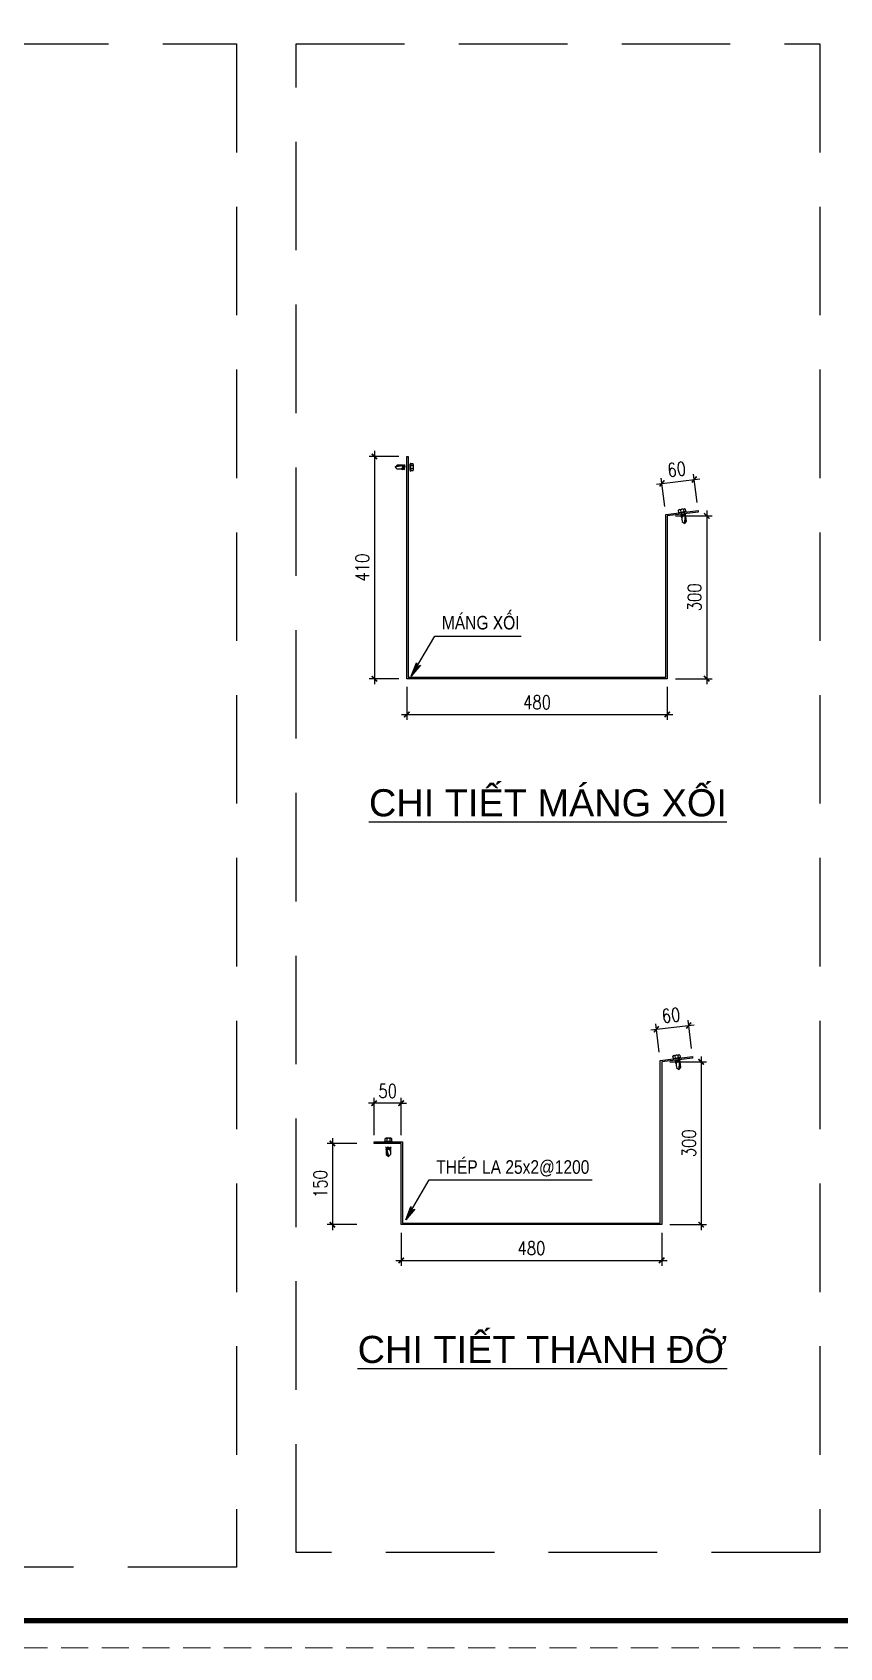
# Model space of a CAD drawing. Header units: inches. Extents: x 651127 to 1529722, y 768575 to 1021311.
# Drawn here: x 1020823 to 1035701, y 768575 to 798345 of the extents above; entities that cross this region are included whole.
import ezdxf
from ezdxf.enums import TextEntityAlignment as Align

# ---------------------------------------------------------------- set-up
doc = ezdxf.new("R2010")
doc.units = ezdxf.units.IN
doc.header["$LTSCALE"] = 1000
doc.header["$MEASUREMENT"] = 0
doc.linetypes.add('CENTER2', pattern=[1.125, 0.75, -0.125, 0.125, -0.125])
doc.linetypes.add('HIDDEN', pattern=[0.375, 0.25, -0.125])
doc.layers.get('DEFPOINTS').update_dxf_attribs({"color": 8, "lineweight": 9})
for name, color, linetype in [('DWGshare.com_1', 7, 'Continuous'), ('DWGshare.com_10', 7, 'Continuous'), ('DWGshare.com_11', 143, 'Continuous'), ('DWGshare.com_15', 1, 'Continuous'), ('DWGshare.com_19', 136, 'Continuous'), ('DWGshare.com_2', 147, 'Continuous'), ('DWGshare.com_35', 9, 'Continuous')]:
    doc.layers.add(name, color=color, linetype=linetype)
doc.styles.add('DWGshare.com_1', font='VHELVCN.TTF')
doc.styles.add('DWGshare.com_4', font='romans.shx', dxfattribs={"width": 0.8})
doc.styles.add('DWGshare.com_6', font='VHELVEN.TTF')
doc.dimstyles.new('DWGshare.com_4', dxfattribs={"dimscale": 100, "dimtxt": 2.5, "dimasz": 2, "dimexe": 1, "dimexo": 1.5, "dimgap": 1, "dimtad": 1, "dimdec": 0, "dimlfac": 0.5, "dimzin": 0, "dimdsep": 46, "dimtxsty": 'DWGshare.com_4', "dimblk": 'DWGshare.com_6', "dimcen": 1.5, "dimdle": 1, "dimclrd": 256, "dimclre": 256, "dimclrt": 7, "dimadec": 0, "dimazin": 0, "dimtfac": 1, "dimtdec": 0, "dimtix": 1, "dimtmove": 2, "dimatfit": 3, "dimldrblk": 'DWGshare.com_6', "dimfxl": 1, "dimtolj": 1, "dimtzin": 0, "dimarcsym": 0})
doc.dimstyles.new('DWGshare.com_6', dxfattribs={"dimscale": 100, "dimtxt": 2.5, "dimasz": 1, "dimexe": 1, "dimexo": 1.5, "dimgap": 1, "dimtad": 1, "dimdec": 0, "dimlfac": 0.1, "dimzin": 0, "dimdsep": 46, "dimtxsty": 'DWGshare.com_4', "dimblk": 'DWGshare.com_1', "dimcen": 1.5, "dimdle": 1, "dimclrd": 256, "dimclre": 256, "dimclrt": 7, "dimadec": 0, "dimazin": 0, "dimtfac": 1, "dimtdec": 0, "dimtix": 1, "dimtmove": 2, "dimatfit": 3, "dimfxl": 1, "dimtolj": 1, "dimtzin": 0, "dimarcsym": 0})

# ---------------------------------------------------------------- blocks, each defined once
blk = doc.blocks.new('DWGshare.com_1')
at = {"color": 0, "linetype": 'ByBlock', "const_width": 0.3}
blk.add_lwpolyline([(-0.5, -0.5), (0.5, 0.5)], dxfattribs=at)
blk = doc.blocks.new('*D864')
at = {"layer": 'DEFPOINTS', "color": 0, "ltscale": 100, "transparency": 16777216}
for p in [(1027724, 786433), (1032524, 786433), (1032524, 785774)]:
    blk.add_point(p, dxfattribs=at)
at = {"layer": 'DWGshare.com_19', "lineweight": -2, "ltscale": 100, "transparency": 16777216}
for p, q in [((1027724, 786283), (1027724, 785674)), ((1032524, 786283), (1032524, 785674)), ((1027624, 785774), (1032624, 785774))]:
    blk.add_line(p, q, dxfattribs=at)
at = {"layer": 'DWGshare.com_19', "lineweight": -2, "ltscale": 100, "transparency": 16777216, "xscale": 100, "yscale": 100, "zscale": 100, "rotation": 180}
blk.add_blockref('DWGshare.com_1', (1027724, 785774), dxfattribs=at)
at = {"layer": 'DWGshare.com_19', "lineweight": -2, "ltscale": 100, "transparency": 16777216, "xscale": 100, "yscale": 100, "zscale": 100}
blk.add_blockref('DWGshare.com_1', (1032524, 785774), dxfattribs=at)
at = {"layer": 'DWGshare.com_19', "color": 7, "ltscale": 100, "transparency": 16777216, "insert": (1030124, 785999), "char_height": 250, "attachment_point": 5, "style": 'DWGshare.com_4'}
blk.add_mtext('\\A1;480', dxfattribs=at)
blk = doc.blocks.new('*D865')
at = {"layer": 'DEFPOINTS', "color": 0, "ltscale": 100, "transparency": 16777216}
for p in [(1032524, 789433), (1032524, 786433), (1033251, 786433)]:
    blk.add_point(p, dxfattribs=at)
at = {"layer": 'DWGshare.com_19', "lineweight": -2, "ltscale": 100, "transparency": 16777216}
for p, q in [((1033251, 789533), (1033251, 786333)), ((1032674, 789433), (1033351, 789433)), ((1032674, 786433), (1033351, 786433))]:
    blk.add_line(p, q, dxfattribs=at)
at = {"layer": 'DWGshare.com_19', "lineweight": -2, "ltscale": 100, "transparency": 16777216, "xscale": 100, "yscale": 100, "zscale": 100}
for p, rotation in [((1033251, 789433), 90), ((1033251, 786433), 270)]:
    blk.add_blockref('DWGshare.com_1', p, dxfattribs=dict(at, rotation=rotation))
at = {"layer": 'DWGshare.com_19', "color": 7, "ltscale": 100, "transparency": 16777216, "insert": (1033026, 787933), "char_height": 250, "attachment_point": 5, "rotation": 90, "style": 'DWGshare.com_4'}
blk.add_mtext('\\A1;300', dxfattribs=at)
blk = doc.blocks.new('*D866')
at = {"layer": 'DEFPOINTS', "color": 0, "ltscale": 100, "transparency": 16777216}
for p in [(1033021, 790104), (1033090, 789531), (1032494, 789459)]:
    blk.add_point(p, dxfattribs=at)
at = {"layer": 'DWGshare.com_19', "lineweight": -2, "ltscale": 100, "transparency": 16777216}
for p, q in [((1032326, 790020), (1033121, 790115)), ((1032477, 789608), (1032414, 790131)), ((1033072, 789680), (1033010, 790203))]:
    blk.add_line(p, q, dxfattribs=at)
at = {"layer": 'DWGshare.com_19', "lineweight": -2, "ltscale": 100, "transparency": 16777216, "xscale": 100, "yscale": 100, "zscale": 100}
for p, rotation in [((1032426, 790032), 186.8427734126371), ((1033021, 790104), 6.842773412637116)]:
    blk.add_blockref('DWGshare.com_1', p, dxfattribs=dict(at, rotation=rotation))
at = {"layer": 'DWGshare.com_19', "color": 7, "ltscale": 100, "transparency": 16777216, "insert": (1032697, 790291), "char_height": 250, "attachment_point": 5, "rotation": 6.8428, "style": 'DWGshare.com_4'}
blk.add_mtext('\\A1;60', dxfattribs=at)
blk = doc.blocks.new('*D867')
at = {"layer": 'DEFPOINTS', "color": 0, "ltscale": 100, "transparency": 16777216}
for p in [(1027724, 790529), (1027128, 786433), (1027724, 786433)]:
    blk.add_point(p, dxfattribs=at)
at = {"layer": 'DWGshare.com_19', "lineweight": -2, "ltscale": 100, "transparency": 16777216}
for p, q in [((1027574, 790529), (1027028, 790529)), ((1027128, 790629), (1027128, 786333)), ((1027574, 786433), (1027028, 786433))]:
    blk.add_line(p, q, dxfattribs=at)
at = {"layer": 'DWGshare.com_19', "lineweight": -2, "ltscale": 100, "transparency": 16777216, "xscale": 100, "yscale": 100, "zscale": 100}
for p, rotation in [((1027128, 790529), 90), ((1027128, 786433), 270)]:
    blk.add_blockref('DWGshare.com_1', p, dxfattribs=dict(at, rotation=rotation))
at = {"layer": 'DWGshare.com_19', "color": 7, "ltscale": 100, "transparency": 16777216, "insert": (1026903, 788481), "char_height": 250, "attachment_point": 5, "rotation": 90, "style": 'DWGshare.com_4'}
blk.add_mtext('\\A1;410', dxfattribs=at)
blk = doc.blocks.new('*D868')
at = {"layer": 'DEFPOINTS', "color": 0, "ltscale": 100, "transparency": 16777216}
for p in [(1026951, 777868), (1026354, 776371), (1026951, 776371)]:
    blk.add_point(p, dxfattribs=at)
at = {"layer": 'DWGshare.com_19', "lineweight": -2, "ltscale": 100, "transparency": 16777216}
for p, q in [((1026354, 777968), (1026354, 776271)), ((1026801, 777868), (1026254, 777868)), ((1026801, 776371), (1026254, 776371))]:
    blk.add_line(p, q, dxfattribs=at)
at = {"layer": 'DWGshare.com_19', "lineweight": -2, "ltscale": 100, "transparency": 16777216, "xscale": 100, "yscale": 100, "zscale": 100}
for p, rotation in [((1026354, 777868), 90), ((1026354, 776371), 270)]:
    blk.add_blockref('DWGshare.com_1', p, dxfattribs=dict(at, rotation=rotation))
at = {"layer": 'DWGshare.com_19', "color": 7, "ltscale": 100, "transparency": 16777216, "insert": (1026129, 777119), "char_height": 250, "attachment_point": 5, "rotation": 90, "style": 'DWGshare.com_4'}
blk.add_mtext('\\A1;150', dxfattribs=at)
blk = doc.blocks.new('*D869')
at = {"layer": 'DEFPOINTS', "color": 0, "ltscale": 100, "transparency": 16777216}
for p in [(1032918, 780042), (1032391, 779398), (1032987, 779469)]:
    blk.add_point(p, dxfattribs=at)
at = {"layer": 'DWGshare.com_19', "lineweight": -2, "ltscale": 100, "transparency": 16777216}
for p, q in [((1032223, 779959), (1033017, 780054)), ((1032373, 779547), (1032311, 780070)), ((1032969, 779618), (1032906, 780141))]:
    blk.add_line(p, q, dxfattribs=at)
at = {"layer": 'DWGshare.com_19', "lineweight": -2, "ltscale": 100, "transparency": 16777216, "xscale": 100, "yscale": 100, "zscale": 100}
for p, rotation in [((1032322, 779971), 186.8427734126371), ((1032918, 780042), 6.842773412637116)]:
    blk.add_blockref('DWGshare.com_1', p, dxfattribs=dict(at, rotation=rotation))
at = {"layer": 'DWGshare.com_19', "color": 7, "ltscale": 100, "transparency": 16777216, "insert": (1032593, 780230), "char_height": 250, "attachment_point": 5, "rotation": 6.8428, "style": 'DWGshare.com_4'}
blk.add_mtext('\\A1;60', dxfattribs=at)
blk = doc.blocks.new('*D870')
at = {"layer": 'DEFPOINTS', "color": 0, "ltscale": 100, "transparency": 16777216}
for p in [(1032421, 779371), (1032421, 776371), (1033148, 776371)]:
    blk.add_point(p, dxfattribs=at)
at = {"layer": 'DWGshare.com_19', "lineweight": -2, "ltscale": 100, "transparency": 16777216}
for p, q in [((1033148, 779471), (1033148, 776271)), ((1032571, 779371), (1033248, 779371)), ((1032571, 776371), (1033248, 776371))]:
    blk.add_line(p, q, dxfattribs=at)
at = {"layer": 'DWGshare.com_19', "lineweight": -2, "ltscale": 100, "transparency": 16777216, "xscale": 100, "yscale": 100, "zscale": 100}
for p, rotation in [((1033148, 779371), 90), ((1033148, 776371), 270)]:
    blk.add_blockref('DWGshare.com_1', p, dxfattribs=dict(at, rotation=rotation))
at = {"layer": 'DWGshare.com_19', "color": 7, "ltscale": 100, "transparency": 16777216, "insert": (1032923, 777871), "char_height": 250, "attachment_point": 5, "rotation": 90, "style": 'DWGshare.com_4'}
blk.add_mtext('\\A1;300', dxfattribs=at)
blk = doc.blocks.new('*D871')
at = {"layer": 'DEFPOINTS', "color": 0, "ltscale": 100, "transparency": 16777216}
for p in [(1027621, 776371), (1032421, 776371), (1032421, 775713)]:
    blk.add_point(p, dxfattribs=at)
at = {"layer": 'DWGshare.com_19', "lineweight": -2, "ltscale": 100, "transparency": 16777216}
for p, q in [((1027621, 776221), (1027621, 775613)), ((1032421, 776221), (1032421, 775613)), ((1027521, 775713), (1032521, 775713))]:
    blk.add_line(p, q, dxfattribs=at)
at = {"layer": 'DWGshare.com_19', "lineweight": -2, "ltscale": 100, "transparency": 16777216, "xscale": 100, "yscale": 100, "zscale": 100, "rotation": 180}
blk.add_blockref('DWGshare.com_1', (1027621, 775713), dxfattribs=at)
at = {"layer": 'DWGshare.com_19', "lineweight": -2, "ltscale": 100, "transparency": 16777216, "xscale": 100, "yscale": 100, "zscale": 100}
blk.add_blockref('DWGshare.com_1', (1032421, 775713), dxfattribs=at)
at = {"layer": 'DWGshare.com_19', "color": 7, "ltscale": 100, "transparency": 16777216, "insert": (1030021, 775938), "char_height": 250, "attachment_point": 5, "style": 'DWGshare.com_4'}
blk.add_mtext('\\A1;480', dxfattribs=at)
blk = doc.blocks.new('*D872')
at = {"layer": 'DEFPOINTS', "color": 0, "ltscale": 100, "transparency": 16777216}
for p in [(1027121, 778609), (1027121, 777868), (1027621, 777868)]:
    blk.add_point(p, dxfattribs=at)
at = {"layer": 'DWGshare.com_19', "lineweight": -2, "ltscale": 100, "transparency": 16777216}
for p, q in [((1027121, 778609), (1027021, 778609)), ((1027121, 778018), (1027121, 778709)), ((1027621, 778609), (1027121, 778609)), ((1027621, 778018), (1027621, 778709)), ((1027621, 778609), (1027721, 778609))]:
    blk.add_line(p, q, dxfattribs=at)
at = {"layer": 'DWGshare.com_19', "lineweight": -2, "ltscale": 100, "transparency": 16777216, "xscale": 100, "yscale": 100, "zscale": 100}
blk.add_blockref('DWGshare.com_1', (1027121, 778609), dxfattribs=at)
at = {"layer": 'DWGshare.com_19', "lineweight": -2, "ltscale": 100, "transparency": 16777216, "xscale": 100, "yscale": 100, "zscale": 100, "rotation": 180}
blk.add_blockref('DWGshare.com_1', (1027621, 778609), dxfattribs=at)
at = {"layer": 'DWGshare.com_19', "color": 7, "ltscale": 100, "transparency": 16777216, "insert": (1027371, 778834), "char_height": 250, "attachment_point": 5, "style": 'DWGshare.com_4'}
blk.add_mtext('\\A1;50', dxfattribs=at)
blk = doc.blocks.new('DWGshare.com_6')
at = {"linetype": 'CENTER2'}
blk.add_hatch(color=256, dxfattribs=at).paths.add_polyline_path([(-1.3, 0.22), (-1, 0), (-1.3, -0.22), (0, 0)])
blk.add_line((0, 0), (-1, 0), dxfattribs=at)
blk.add_lwpolyline([(-1.3, 0.22), (0, 0), (-1.3, -0.22), (-1, 0), (-1.3, 0.22)], dxfattribs=at)

msp = doc.modelspace()

# ---------------------------------------------------------------- linework, layer by layer
at = {"layer": 'DEFPOINTS', "linetype": 'HIDDEN', "ltscale": 2}
msp.add_lwpolyline([(1000353.7, 768574.8), (1084453.7, 768574.8), (1084453.7, 827974.8), (1000353.7, 827974.8)], close=True, dxfattribs=at)
at = {"layer": 'DWGshare.com_1', "const_width": 100}
msp.add_lwpolyline([(1002353.7, 769074.8), (1083953.7, 769074.8), (1083953.7, 827474.8), (1002353.7, 827474.8)], close=True, dxfattribs=at)
at = {"layer": 'DWGshare.com_11', "linetype": 'HIDDEN', "ltscale": 8}
for points in [[(1005226.2, 798129.9), (1024583.7, 798129.9), (1024583.7, 770058.2), (1005226.2, 770058.2)], [(1025684.3, 798129.9), (1035337.2, 798129.9), (1035337.2, 770327.6), (1025684.3, 770327.6)]]:
    msp.add_lwpolyline(points, close=True, dxfattribs=at)
at = {"layer": 'DWGshare.com_15', "ltscale": 100}
for p, q in [((1032391.2, 779397.6), (1032986.9, 779469.1)), ((1032391.2, 776401), (1032391.2, 779397.6)), ((1032990.5, 779439.3), (1032421.2, 779371)), ((1032986.9, 779469.1), (1032990.5, 779439.3)), ((1032421.2, 779371), (1032421.2, 776371)), ((1027121.2, 777867.8), (1027121.2, 777897.8)), ((1027121.2, 777897.8), (1027647.6, 777897.8)), ((1027647.6, 777897.8), (1027647.6, 776401)), ((1027621.2, 777867.8), (1027121.2, 777867.8)), ((1027621.2, 776371), (1027621.2, 777867.8)), ((1032421.2, 776371), (1027621.2, 776371)), ((1027647.6, 776401), (1032391.2, 776401))]:
    msp.add_line(p, q, dxfattribs=at)
msp.add_lwpolyline([(1027750.9, 790529.3), (1027750.9, 786462.5), (1032494.5, 786462.5), (1032494.5, 789459.1), (1033090.2, 789530.6), (1033093.8, 789500.8), (1032524.5, 789432.5), (1032524.5, 786432.5), (1027724.5, 786432.5), (1027724.5, 790529.3)], close=True, dxfattribs=at)
at = {"layer": 'DWGshare.com_35'}
for p, q in [((1027791, 790400.2), (1027783.5, 790400.2)), ((1027783.5, 790400.2), (1027783.5, 790259.2)), ((1027791, 790400.2), (1027791, 790259.2)), ((1027547.2, 790367.5), (1027509.4, 790329.7)), ((1027547.2, 790355.3), (1027509.4, 790329.7)), ((1027636.2, 790355.3), (1027509.4, 790329.7)), ((1027547.2, 790291.9), (1027509.4, 790329.7)), ((1027547.2, 790367.5), (1027547.2, 790355.3)), ((1027634.8, 790367.5), (1027547.2, 790367.5)), ((1027636.2, 790355.3), (1027547.2, 790355.3)), ((1027638.1, 790291.9), (1027547.2, 790291.9)), ((1027639.1, 790371.7), (1027634.8, 790367.5)), ((1027636.2, 790355.3), (1027634.8, 790367.5)), ((1027639.1, 790371.7), (1027636.2, 790355.3)), ((1027636.2, 790355.3), (1027643.4, 790367.5)), ((1027654.1, 790367.5), (1027638.1, 790291.9)), ((1027645.3, 790284.7), (1027638.1, 790291.9)), ((1027639.1, 790371.7), (1027643.4, 790367.5)), ((1027654.1, 790367.5), (1027643.4, 790367.5)), ((1027661.3, 790374.7), (1027645.3, 790284.7)), ((1027645.3, 790284.7), (1027652.5, 790291.9)), ((1027668.5, 790367.5), (1027652.5, 790291.9)), ((1027660.6, 790291.9), (1027652.5, 790291.9)), ((1027661.3, 790374.7), (1027654.1, 790367.5)), ((1027676.6, 790367.5), (1027660.6, 790291.9)), ((1027667.8, 790284.7), (1027660.6, 790291.9)), ((1027661.3, 790374.7), (1027668.5, 790367.5)), ((1027683.8, 790374.7), (1027667.8, 790284.7)), ((1027667.8, 790284.7), (1027675, 790291.9)), ((1027676.6, 790367.5), (1027668.5, 790367.5)), ((1027687.2, 790349.5), (1027675, 790291.9)), ((1027683.1, 790291.9), (1027675, 790291.9)), ((1027683.8, 790374.7), (1027676.6, 790367.5)), ((1027687.2, 790287.7), (1027683.1, 790291.9)), ((1027683.8, 790374.7), (1027687.2, 790371.3)), ((1027783.5, 790383.7), (1027780.9, 790383.7)), ((1027780.9, 790383.7), (1027780.9, 790275.6)), ((1027783.5, 790275.6), (1027780.9, 790275.6)), ((1027783.5, 790259.2), (1027791, 790259.2)), ((1027838.2, 790392.7), (1027791, 790392.7)), ((1027838.2, 790359.2), (1027791, 790359.2)), ((1027838.2, 790300.1), (1027791, 790300.1)), ((1027791, 790266.7), (1027838.2, 790266.7)), ((1027845.2, 790283.4), (1027845.2, 790375.9)), ((1032870.8, 789511.8), (1032731.4, 789490.9)), ((1032738.8, 789492), (1032731.8, 789538.8)), ((1032747.3, 789548.2), (1032838.8, 789561.9)), ((1032764.9, 789543.7), (1032771.9, 789497)), ((1032823.3, 789552.5), (1032830.4, 789505.8)), ((1032856.4, 789557.5), (1032863.4, 789510.7)), ((1032870.8, 789511.8), (1032872, 789504.4)), ((1032732.5, 789483.5), (1032731.4, 789490.9)), ((1032872, 789504.4), (1032732.5, 789483.5)), ((1032748.8, 789485.9), (1032749.2, 789483.3)), ((1032856.1, 789499.4), (1032749.2, 789483.3)), ((1032858.5, 789474), (1032771.8, 789444.8)), ((1032771.8, 789444.8), (1032777.9, 789453)), ((1032771.8, 789444.8), (1032780, 789438.7)), ((1032772, 789464.4), (1032776.7, 789461)), ((1032861.8, 789451.7), (1032775.2, 789422.5)), ((1032775.2, 789422.5), (1032781.2, 789430.7)), ((1032775.2, 789422.5), (1032783.4, 789416.4)), ((1032776.7, 789461), (1032777.9, 789453)), ((1032833.1, 789473.6), (1032777.9, 789453)), ((1032852.4, 789465.8), (1032780, 789438.7)), ((1032780, 789438.7), (1032781.2, 789430.7)), ((1032853.6, 789457.8), (1032781.2, 789430.7)), ((1032855.7, 789443.5), (1032783.4, 789416.4)), ((1032783.4, 789416.4), (1032796.9, 789326.6)), ((1032796.9, 789326.6), (1032839.8, 789294.8)), ((1032846.4, 789424), (1032839.8, 789294.8)), ((1032871.6, 789337.8), (1032839.8, 789294.8)), ((1032859.6, 789336), (1032839.8, 789294.8)), ((1032846.4, 789424), (1032857.3, 789432.9)), ((1032862.2, 789429.3), (1032846.4, 789424)), ((1032846.4, 789424), (1032858.6, 789424.4)), ((1032846.4, 789424), (1032859.6, 789336)), ((1032858.5, 789474), (1032852.4, 789465.8)), ((1032852.4, 789465.8), (1032853.6, 789457.8)), ((1032861.8, 789451.7), (1032853.6, 789457.8)), ((1032858.5, 789474), (1032854.6, 789476.8)), ((1032855.7, 789502), (1032856.1, 789499.4)), ((1032861.8, 789451.7), (1032855.7, 789443.5)), ((1032855.7, 789443.5), (1032857.3, 789432.9)), ((1032862.2, 789429.3), (1032857.3, 789432.9)), ((1032862.2, 789429.3), (1032858.6, 789424.4)), ((1032858.6, 789424.4), (1032871.6, 789337.8)), ((1032871.6, 789337.8), (1032859.6, 789336)), ((1032767.6, 779450.3), (1032628.1, 779429.4)), ((1032629.2, 779422), (1032628.1, 779429.4)), ((1032635.5, 779430.5), (1032628.5, 779477.3)), ((1032768.7, 779442.9), (1032629.2, 779422)), ((1032644, 779486.7), (1032735.6, 779500.4)), ((1032645.5, 779424.4), (1032645.9, 779421.8)), ((1032752.8, 779437.9), (1032645.9, 779421.8)), ((1032661.6, 779482.2), (1032668.6, 779435.5)), ((1032755.2, 779412.5), (1032668.6, 779383.3)), ((1032668.6, 779383.3), (1032674.6, 779391.5)), ((1032668.7, 779402.9), (1032673.4, 779399.5)), ((1032758.5, 779390.2), (1032671.9, 779361)), ((1032673.4, 779399.5), (1032674.6, 779391.5)), ((1032729.8, 779412.1), (1032674.6, 779391.5)), ((1032749.1, 779404.3), (1032676.8, 779377.2)), ((1032750.3, 779396.3), (1032678, 779369.2)), ((1032720.1, 779491), (1032727.1, 779444.3)), ((1032755.2, 779412.5), (1032749.1, 779404.3)), ((1032749.1, 779404.3), (1032750.3, 779396.3)), ((1032758.5, 779390.2), (1032750.3, 779396.3)), ((1032755.2, 779412.5), (1032751.3, 779415.3)), ((1032752.4, 779440.5), (1032752.8, 779437.9)), ((1032758.5, 779390.2), (1032752.5, 779382)), ((1032753.1, 779496), (1032760.1, 779449.2)), ((1032767.6, 779450.3), (1032768.7, 779442.9)), ((1032668.6, 779383.3), (1032676.8, 779377.2)), ((1032671.9, 779361), (1032678, 779369.2)), ((1032671.9, 779361), (1032680.1, 779354.9)), ((1032676.8, 779377.2), (1032678, 779369.2)), ((1032752.5, 779382), (1032680.1, 779354.9)), ((1032680.1, 779354.9), (1032693.6, 779265.1)), ((1032693.6, 779265.1), (1032736.5, 779233.3)), ((1032743.1, 779362.5), (1032736.5, 779233.3)), ((1032768.3, 779276.3), (1032736.5, 779233.3)), ((1032756.3, 779274.5), (1032736.5, 779233.3)), ((1032743.1, 779362.5), (1032754, 779371.4)), ((1032758.9, 779367.8), (1032743.1, 779362.5)), ((1032743.1, 779362.5), (1032755.3, 779362.9)), ((1032743.1, 779362.5), (1032756.3, 779274.5)), ((1032752.5, 779382), (1032754, 779371.4)), ((1032758.9, 779367.8), (1032754, 779371.4)), ((1032758.9, 779367.8), (1032755.3, 779362.9)), ((1032755.3, 779362.9), (1032768.3, 779276.3)), ((1032768.3, 779276.3), (1032756.3, 779274.5)), ((1027313.9, 777908), (1027454.9, 777908)), ((1027313.9, 777908), (1027313.9, 777900.5)), ((1027313.9, 777900.5), (1027454.9, 777900.5)), ((1027321.4, 777955.2), (1027321.4, 777908)), ((1027330.3, 777900.5), (1027330.3, 777897.8)), ((1027330.3, 777897.8), (1027438.4, 777897.8)), ((1027430.7, 777962.2), (1027338.1, 777962.2)), ((1027354.8, 777955.2), (1027354.8, 777908)), ((1027413.9, 777955.2), (1027413.9, 777908)), ((1027438.4, 777900.5), (1027438.4, 777897.8)), ((1027447.4, 777908), (1027447.4, 777955.2)), ((1027454.9, 777900.5), (1027454.9, 777908)), ((1027339.4, 777800.8), (1027342.8, 777804.2)), ((1027339.4, 777800.8), (1027429.4, 777784.8)), ((1027339.4, 777800.8), (1027346.6, 777793.6)), ((1027339.4, 777778.3), (1027346.6, 777785.5)), ((1027339.4, 777778.3), (1027429.4, 777762.3)), ((1027339.4, 777778.3), (1027346.6, 777771.1)), ((1027342.3, 777756.1), (1027346.6, 777760.3)), ((1027342.3, 777756.1), (1027358.7, 777753.1)), ((1027342.3, 777756.1), (1027346.6, 777751.8)), ((1027346.6, 777793.6), (1027422.2, 777777.5)), ((1027346.6, 777793.6), (1027346.6, 777785.5)), ((1027346.6, 777785.5), (1027422.2, 777769.5)), ((1027346.6, 777771.1), (1027422.2, 777755)), ((1027346.6, 777771.1), (1027346.6, 777760.3)), ((1027358.7, 777753.1), (1027346.6, 777760.3)), ((1027358.7, 777753.1), (1027346.6, 777751.8)), ((1027346.6, 777751.8), (1027346.6, 777664.2)), ((1027346.6, 777664.2), (1027384.4, 777626.4)), ((1027346.6, 777664.2), (1027358.7, 777664.2)), ((1027358.7, 777753.1), (1027384.4, 777626.4)), ((1027358.7, 777753.1), (1027358.7, 777664.2)), ((1027358.7, 777664.2), (1027384.4, 777626.4)), ((1027364.5, 777804.2), (1027422.2, 777792)), ((1027422.2, 777664.2), (1027384.4, 777626.4)), ((1027426.3, 777804.2), (1027422.2, 777800)), ((1027422.2, 777800), (1027422.2, 777792)), ((1027429.4, 777784.8), (1027422.2, 777792)), ((1027429.4, 777784.8), (1027422.2, 777777.5)), ((1027422.2, 777777.5), (1027422.2, 777769.5)), ((1027429.4, 777762.3), (1027422.2, 777769.5)), ((1027429.4, 777762.3), (1027422.2, 777755)), ((1027422.2, 777755), (1027422.2, 777664.2))]:
    msp.add_line(p, q, dxfattribs=at)
for centre, radius, start, end in [((1027821.8, 790375.9), 23.4, 314.51051, 45.48949), ((1027779.4, 790329.7), 65.8, 333.32156, 26.67844), ((1027821.8, 790283.4), 23.4, 314.51051, 45.48949), ((1027845.2, 790300.1), 2.7034e-12, 151.78679, 145.6539), ((1032750.8, 789525), 23.4, 53.04127, 144.02026), ((1032763.8, 789550.7), 2.7034e-12, 312.87686, 306.74398), ((1032802.8, 789489.9), 65.8, 71.85233, 125.20921), ((1032842.3, 789538.7), 23.4, 53.04127, 144.02026), ((1032647.5, 779463.5), 23.4, 53.04127, 144.02026), ((1032660.6, 779489.2), 2.7034e-12, 312.87686, 306.74398), ((1032699.6, 779428.4), 65.8, 71.85233, 125.20921), ((1032739, 779477.2), 23.4, 53.04127, 144.02026), ((1027338.1, 777938.8), 23.4, 44.51051, 135.48949), ((1027384.4, 777896.4), 65.8, 63.32156, 116.67844), ((1027413.9, 777962.2), 2.7034e-12, 241.78679, 235.6539), ((1027430.7, 777938.8), 23.4, 44.51051, 135.48949)]:
    msp.add_arc(centre, radius, start, end, dxfattribs=at)
for points in [[(1027636.2, 790355.3), (1027639.5, 790351.3), (1027651.7, 790336.9), (1027637.9, 790303.2), (1027610.4, 790293.7), (1027595.3, 790292.4), (1027589.3, 790291.9)], [(1032846.4, 789424), (1032841.9, 789426.7), (1032825.9, 789436.6), (1032794.6, 789417.9), (1032789.3, 789389.3), (1032790.2, 789374.2), (1032790.6, 789368.2)], [(1032743.1, 779362.5), (1032738.6, 779365.2), (1032722.6, 779375.1), (1032691.3, 779356.4), (1032686, 779327.8), (1032687, 779312.7), (1032687.3, 779306.7)], [(1027358.7, 777753.1), (1027362.7, 777756.5), (1027377.1, 777768.6), (1027410.9, 777754.9), (1027420.3, 777727.3), (1027421.7, 777712.2), (1027422.2, 777706.3)]]:
    msp.add_open_spline(points, degree=3, knots=[0, 0, 0, 0, 15.2316241, 54.6754093, 82.1600205, 100.1389207, 100.1389207, 100.1389207, 100.1389207], dxfattribs=at)

# ---------------------------------------------------------------- texts
at = {"layer": 'DWGshare.com_10', "style": 'DWGshare.com_1'}
for s, p in [('MAÙNG XOÁI', (1028370.1, 787340.1)), ('THEÙP LA 25x2@1200', (1028266.8, 777308.2))]:
    msp.add_text(s, height=250, dxfattribs=at).set_placement(p)
at = {"layer": 'DWGshare.com_10', "style": 'DWGshare.com_6'}
for s, p in [('%%UCHI TIEÁT MAÙNG XOÁI', (1030325, 784217.9)), ('%%UCHI TIEÁT THANH ÑÔÕ', (1030221.7, 774143.6))]:
    msp.add_text(s, height=500, dxfattribs=at).set_placement(p, align=Align.MIDDLE)

# ---------------------------------------------------------------- dimensions: what is measured, and where the dimension line sits
at = {"layer": 'DWGshare.com_19', "ltscale": 100}
for base, p1, p2, picture, middle in [((1027127.5, 786432.5), (1027724.5, 790529.3), (1027724.5, 786432.5), '*D867', (1026902.5, 788480.9)), ((1033251, 786432.5), (1032524.5, 789432.5), (1032524.5, 786432.5), '*D865', (1033026, 787932.5)), ((1033147.7, 776371), (1032421.2, 779371), (1032421.2, 776371), '*D870', (1032922.7, 777871)), ((1026354.1, 776371), (1026951, 777867.8), (1026951, 776371), '*D868', (1026129.1, 777119.4))]:
    dim = msp.add_linear_dim(base=base, p1=p1, p2=p2, angle=90, dimstyle='DWGshare.com_6', dxfattribs=at)
    dim.commit()
    dim.dimension.update_dxf_attribs({"geometry": picture, "text_midpoint": middle})
for p1, p2, picture, middle in [((1032494.5, 789459.1), (1033090.2, 789530.6), '*D866', (1032696.8, 790291.2)), ((1032391.2, 779397.6), (1032986.9, 779469.1), '*D869', (1032593.5, 780229.7))]:
    dim = msp.add_aligned_dim(p1=p1, p2=p2, distance=577.1, dimstyle='DWGshare.com_6', dxfattribs=at)
    dim.commit()
    dim.dimension.update_dxf_attribs({"geometry": picture, "text_midpoint": middle})
for base, p1, p2, picture, middle in [((1032524.5, 785774.3), (1027724.5, 786432.5), (1032524.5, 786432.5), '*D864', (1030124.5, 785999.3)), ((1027121.2, 778609.2), (1027621.2, 777867.8), (1027121.2, 777867.8), '*D872', (1027371.2, 778834.2)), ((1032421.2, 775712.8), (1027621.2, 776371), (1032421.2, 776371), '*D871', (1030021.2, 775937.8))]:
    dim = msp.add_linear_dim(base=base, p1=p1, p2=p2, dimstyle='DWGshare.com_6', dxfattribs=at)
    dim.commit()
    dim.dimension.update_dxf_attribs({"geometry": picture, "text_midpoint": middle})

# ---------------------------------------------------------------- leaders
at = {"layer": 'DWGshare.com_2'}
for points in [[(1027807.3, 786478.3), (1028242, 787215.9), (1029832.6, 787215.9)], [(1027704.1, 776457.5), (1028138.7, 777195.1), (1031141.5, 777195.1)]]:
    msp.add_leader(points, dimstyle='DWGshare.com_4', dxfattribs=at)

doc.saveas('drawing.dxf')
